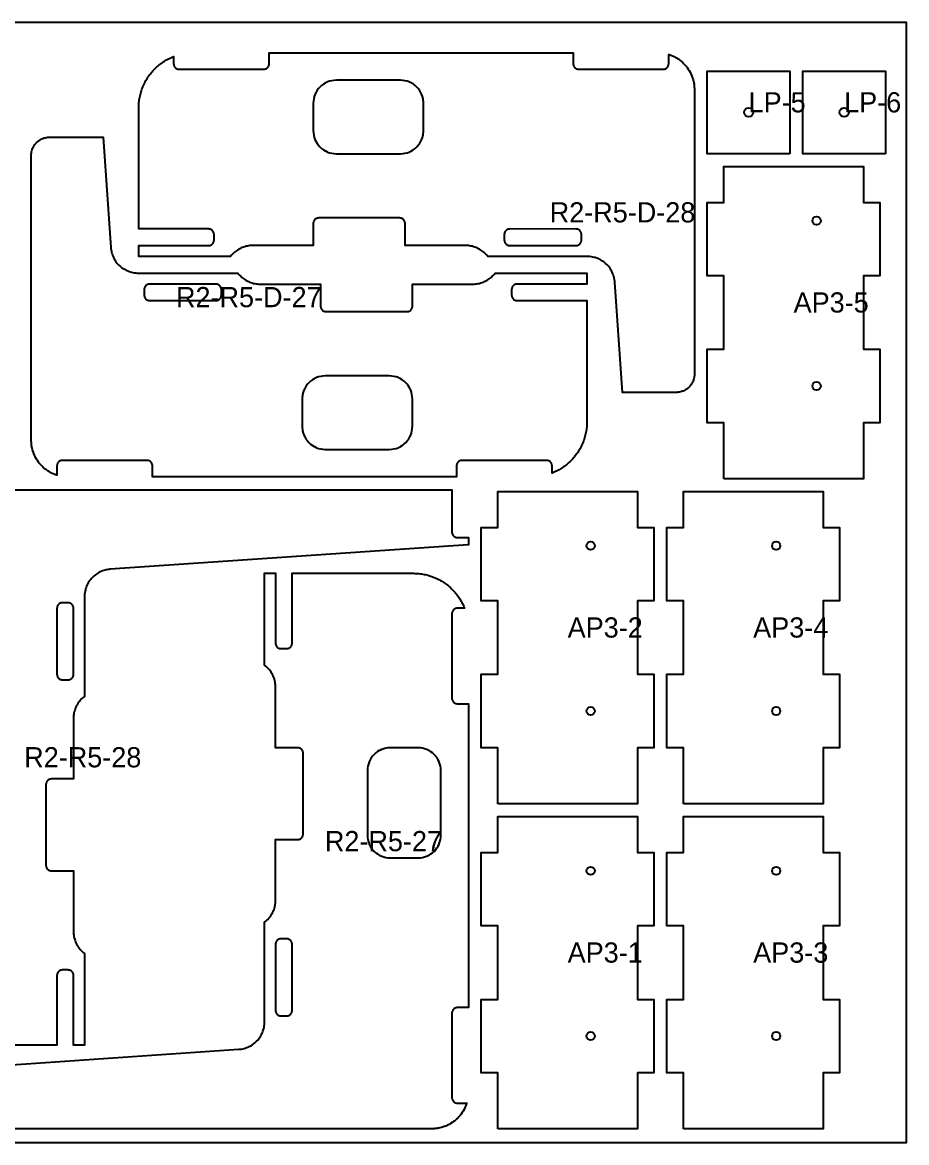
# Model space of a CAD drawing. Header units: millimetres. Extents: x 0 to 59980, y 0 to 1292.
# Drawn here: x 17917 to 18880, y 0 to 1220 of the extents above; entities that cross this region are included whole.
import ezdxf

# ---------------------------------------------------------------- set-up
doc = ezdxf.new("R2010")
doc.units = ezdxf.units.MM
for name, color, linetype in [('CUT_IN', 5, 'Continuous'), ('CUT_OUT', 1, 'Continuous'), ('DRILL', 3, 'Continuous'), ('LABEL', 7, 'Continuous'), ('SHEET', 8, 'Continuous')]:
    doc.layers.add(name, color=color, linetype=linetype)

msp = doc.modelspace()

# ---------------------------------------------------------------- linework, layer by layer
at = {"layer": 'CUT_IN'}
for points in [[(18238.22, 1088.11), (18239.68, 1086.14), (18241.12, 1084.54), (18241.54, 1084.12), (18243.14, 1082.68), (18245.11, 1081.22), (18246.96, 1080.1), (18247.22, 1079.96), (18249.17, 1079.03), (18249.71, 1078.8), (18251.74, 1078.08), (18254.12, 1077.49), (18256.26, 1077.16), (18256.84, 1077.11), (18259.15, 1077), (18328.85, 1077), (18331.45, 1077.13), (18331.74, 1077.16), (18333.88, 1077.49), (18336.26, 1078.08), (18338.29, 1078.8), (18338.83, 1079.03), (18340.52, 1079.83), (18341.04, 1080.1), (18342.89, 1081.22), (18344.86, 1082.68), (18346.46, 1084.12), (18346.88, 1084.54), (18348.32, 1086.14), (18349.61, 1087.87), (18349.94, 1088.36), (18350.9, 1089.96), (18351.04, 1090.22), (18351.97, 1092.17), (18352.2, 1092.71), (18352.92, 1094.74), (18353.51, 1097.12), (18353.84, 1099.26), (18353.87, 1099.55), (18354, 1102.15), (18353.99, 1132.15), (18353.87, 1134.45), (18353.84, 1134.74), (18353.51, 1136.88), (18352.92, 1139.26), (18352.2, 1141.29), (18351.97, 1141.83), (18351.04, 1143.78), (18350.9, 1144.04), (18349.94, 1145.64), (18349.61, 1146.13), (18348.32, 1147.86), (18346.88, 1149.46), (18346.46, 1149.88), (18344.86, 1151.32), (18343.13, 1152.61), (18342.64, 1152.94), (18341.04, 1153.9), (18340.78, 1154.04), (18338.83, 1154.97), (18338.29, 1155.2), (18336.26, 1155.92), (18335.97, 1156), (18333.88, 1156.51), (18331.74, 1156.84), (18331.16, 1156.89), (18328.85, 1157), (18259.15, 1157), (18256.55, 1156.87), (18256.26, 1156.84), (18254.12, 1156.51), (18251.74, 1155.92), (18249.71, 1155.2), (18249.17, 1154.97), (18247.48, 1154.17), (18246.96, 1153.9), (18245.11, 1152.78), (18243.14, 1151.32), (18242.92, 1151.13), (18241.54, 1149.88), (18241.12, 1149.46), (18239.68, 1147.86), (18238.39, 1146.13), (18238.06, 1145.64), (18237.1, 1144.04), (18236.96, 1143.78), (18236.03, 1141.83), (18235.8, 1141.29), (18235.08, 1139.26), (18234.49, 1136.88), (18234.16, 1134.74), (18234.13, 1134.45), (18234, 1131.85), (18234, 1102.15), (18234.11, 1099.84), (18234.16, 1099.26), (18234.49, 1097.12), (18235.08, 1094.74), (18235.8, 1092.71), (18235.91, 1092.44), (18236.83, 1090.48), (18237.1, 1089.96), (18238.22, 1088.11)], [(18520.88, 977.06), (18521.46, 977.18), (18522.02, 977.35), (18522.57, 977.58), (18523.08, 977.85), (18523.57, 978.18), (18523.81, 978.36), (18524.03, 978.55), (18524.45, 978.97), (18524.64, 979.19), (18524.82, 979.43), (18525.15, 979.92), (18525.42, 980.43), (18525.65, 980.98), (18525.82, 981.54), (18525.94, 982.12), (18525.99, 982.71), (18525.99, 989.29), (18525.94, 989.88), (18525.82, 990.46), (18525.65, 991.02), (18525.54, 991.3), (18525.42, 991.57), (18525.15, 992.08), (18524.82, 992.57), (18524.64, 992.81), (18524.45, 993.03), (18524.03, 993.45), (18523.81, 993.64), (18523.33, 993.99), (18523.08, 994.15), (18522.83, 994.29), (18522.3, 994.54), (18522.02, 994.65), (18521.46, 994.82), (18520.88, 994.94), (18520.59, 994.97), (18520, 995), (18447.71, 994.99), (18447.12, 994.94), (18446.54, 994.82), (18445.98, 994.65), (18445.7, 994.54), (18445.17, 994.29), (18444.92, 994.15), (18444.43, 993.82), (18444.19, 993.64), (18443.97, 993.45), (18443.55, 993.03), (18443.36, 992.81), (18443.01, 992.33), (18442.71, 991.83), (18442.46, 991.3), (18442.35, 991.02), (18442.18, 990.46), (18442.06, 989.88), (18442.03, 989.59), (18442, 989), (18442.01, 982.71), (18442.06, 982.12), (18442.18, 981.54), (18442.35, 980.98), (18442.46, 980.7), (18442.58, 980.43), (18442.85, 979.92), (18443.18, 979.43), (18443.36, 979.19), (18443.55, 978.97), (18443.97, 978.55), (18444.19, 978.36), (18444.67, 978.01), (18444.92, 977.85), (18445.17, 977.71), (18445.7, 977.46), (18445.98, 977.35), (18446.54, 977.18), (18447.12, 977.06), (18447.41, 977.03), (18448, 977), (18520, 977), (18520.59, 977.03), (18520.88, 977.06)], [(18055.12, 934.94), (18054.54, 934.82), (18053.98, 934.65), (18053.43, 934.42), (18052.92, 934.15), (18052.43, 933.82), (18052.19, 933.64), (18051.97, 933.45), (18051.55, 933.03), (18051.36, 932.81), (18051.18, 932.57), (18050.85, 932.08), (18050.58, 931.57), (18050.35, 931.02), (18050.18, 930.46), (18050.06, 929.88), (18050.01, 929.29), (18050.01, 922.71), (18050.06, 922.12), (18050.18, 921.54), (18050.35, 920.98), (18050.46, 920.7), (18050.58, 920.43), (18050.85, 919.92), (18051.18, 919.43), (18051.36, 919.19), (18051.55, 918.97), (18051.97, 918.55), (18052.19, 918.36), (18052.67, 918.01), (18052.92, 917.85), (18053.17, 917.71), (18053.7, 917.46), (18053.98, 917.35), (18054.54, 917.18), (18055.12, 917.06), (18055.41, 917.03), (18056, 917), (18128.29, 917.01), (18128.88, 917.06), (18129.46, 917.18), (18130.02, 917.35), (18130.3, 917.46), (18130.83, 917.71), (18131.08, 917.85), (18131.57, 918.18), (18131.81, 918.36), (18132.03, 918.55), (18132.45, 918.97), (18132.64, 919.19), (18132.99, 919.67), (18133.29, 920.17), (18133.54, 920.7), (18133.65, 920.98), (18133.82, 921.54), (18133.94, 922.12), (18133.97, 922.41), (18134, 923), (18133.99, 929.29), (18133.94, 929.88), (18133.82, 930.46), (18133.65, 931.02), (18133.54, 931.3), (18133.42, 931.57), (18133.15, 932.08), (18132.82, 932.57), (18132.64, 932.81), (18132.45, 933.03), (18132.03, 933.45), (18131.81, 933.64), (18131.33, 933.99), (18131.08, 934.15), (18130.83, 934.29), (18130.3, 934.54), (18130.02, 934.65), (18129.46, 934.82), (18128.88, 934.94), (18128.59, 934.97), (18128, 935), (18056, 935), (18055.41, 934.97), (18055.12, 934.94)], [(18337.78, 823.89), (18336.32, 825.86), (18334.88, 827.46), (18334.46, 827.88), (18332.86, 829.32), (18330.89, 830.78), (18329.04, 831.9), (18328.78, 832.04), (18326.83, 832.97), (18326.29, 833.2), (18324.26, 833.92), (18321.88, 834.51), (18319.74, 834.84), (18319.16, 834.89), (18316.85, 835), (18247.15, 835), (18244.55, 834.87), (18244.26, 834.84), (18242.12, 834.51), (18239.74, 833.92), (18237.71, 833.2), (18237.17, 832.97), (18235.48, 832.17), (18234.96, 831.9), (18233.11, 830.78), (18231.14, 829.32), (18229.54, 827.88), (18229.12, 827.46), (18227.68, 825.86), (18226.39, 824.13), (18226.06, 823.64), (18225.1, 822.04), (18224.96, 821.78), (18224.03, 819.83), (18223.8, 819.29), (18223.08, 817.26), (18222.49, 814.88), (18222.16, 812.74), (18222.13, 812.45), (18222, 809.85), (18222.01, 779.85), (18222.13, 777.55), (18222.16, 777.26), (18222.49, 775.12), (18223.08, 772.74), (18223.8, 770.71), (18224.03, 770.17), (18224.96, 768.22), (18225.1, 767.96), (18226.06, 766.36), (18226.39, 765.87), (18227.68, 764.14), (18229.12, 762.54), (18229.54, 762.12), (18231.14, 760.68), (18232.87, 759.39), (18233.36, 759.06), (18234.96, 758.1), (18235.22, 757.96), (18237.17, 757.03), (18237.71, 756.8), (18239.74, 756.08), (18240.03, 756), (18242.12, 755.49), (18244.26, 755.16), (18244.84, 755.11), (18247.15, 755), (18316.85, 755), (18319.45, 755.13), (18319.74, 755.16), (18321.88, 755.49), (18324.26, 756.08), (18326.29, 756.8), (18326.83, 757.03), (18328.52, 757.83), (18329.04, 758.1), (18330.89, 759.22), (18332.86, 760.68), (18333.08, 760.87), (18334.46, 762.12), (18334.88, 762.54), (18336.32, 764.14), (18337.61, 765.87), (18337.94, 766.36), (18338.9, 767.96), (18339.04, 768.22), (18339.97, 770.17), (18340.2, 770.71), (18340.92, 772.74), (18341.51, 775.12), (18341.84, 777.26), (18341.87, 777.55), (18342, 780.15), (18342, 809.85), (18341.89, 812.16), (18341.84, 812.74), (18341.51, 814.88), (18340.92, 817.26), (18340.2, 819.29), (18340.09, 819.56), (18339.17, 821.52), (18338.9, 822.04), (18337.78, 823.89)], [(17973, 582), (17972.97, 582.59), (17972.94, 582.88), (17972.82, 583.46), (17972.65, 584.02), (17972.42, 584.57), (17972.15, 585.08), (17971.82, 585.57), (17971.64, 585.81), (17971.45, 586.03), (17971.03, 586.45), (17970.81, 586.64), (17970.57, 586.82), (17970.08, 587.15), (17969.57, 587.42), (17969.02, 587.65), (17968.46, 587.82), (17967.88, 587.94), (17967.29, 587.99), (17960.71, 587.99), (17960.12, 587.94), (17959.54, 587.82), (17958.98, 587.65), (17958.7, 587.54), (17958.43, 587.42), (17957.92, 587.15), (17957.43, 586.82), (17957.19, 586.64), (17956.97, 586.45), (17956.55, 586.03), (17956.36, 585.81), (17956.01, 585.33), (17955.85, 585.08), (17955.71, 584.83), (17955.46, 584.3), (17955.35, 584.02), (17955.18, 583.46), (17955.06, 582.88), (17955.03, 582.59), (17955, 582), (17955.01, 509.71), (17955.06, 509.12), (17955.18, 508.54), (17955.35, 507.98), (17955.46, 507.7), (17955.71, 507.17), (17955.85, 506.92), (17956.18, 506.43), (17956.36, 506.19), (17956.55, 505.97), (17956.97, 505.55), (17957.19, 505.36), (17957.67, 505.01), (17958.17, 504.71), (17958.7, 504.46), (17958.98, 504.35), (17959.54, 504.18), (17960.12, 504.06), (17960.41, 504.03), (17961, 504), (17967.29, 504.01), (17967.88, 504.06), (17968.46, 504.18), (17969.02, 504.35), (17969.3, 504.46), (17969.57, 504.58), (17970.08, 504.85), (17970.57, 505.18), (17970.81, 505.36), (17971.03, 505.55), (17971.45, 505.97), (17971.64, 506.19), (17971.99, 506.67), (17972.15, 506.92), (17972.29, 507.17), (17972.54, 507.7), (17972.65, 507.98), (17972.82, 508.54), (17972.94, 509.12), (17972.97, 509.41), (17973, 510), (17973, 582)], [(18306.48, 427.17), (18305.96, 426.9), (18304.11, 425.78), (18302.14, 424.32), (18301.92, 424.13), (18300.54, 422.88), (18300.33, 422.67), (18300.12, 422.46), (18298.87, 421.08), (18298.68, 420.86), (18297.22, 418.89), (18296.1, 417.04), (18295.96, 416.78), (18295.03, 414.83), (18294.8, 414.29), (18294.08, 412.26), (18294, 411.97), (18293.49, 409.88), (18293.16, 407.74), (18293.11, 407.16), (18293, 404.85), (18293, 335.15), (18293.13, 332.55), (18293.16, 332.26), (18293.49, 330.12), (18294.08, 327.74), (18294.8, 325.71), (18295.03, 325.17), (18295.83, 323.48), (18296.1, 322.96), (18297.22, 321.11), (18298.5, 319.38), (18298.68, 319.14), (18298.87, 318.92), (18300.12, 317.54), (18300.54, 317.12), (18302.14, 315.68), (18303.87, 314.39), (18304.36, 314.06), (18305.96, 313.1), (18306.22, 312.96), (18308.17, 312.03), (18308.71, 311.8), (18310.74, 311.08), (18313.12, 310.49), (18315.26, 310.16), (18315.55, 310.13), (18318.15, 310), (18348.15, 310.01), (18350.45, 310.13), (18350.74, 310.16), (18352.88, 310.49), (18355.26, 311.08), (18357.29, 311.8), (18357.83, 312.03), (18359.78, 312.96), (18360.04, 313.1), (18361.64, 314.06), (18362.13, 314.39), (18363.86, 315.68), (18365.46, 317.12), (18365.88, 317.54), (18367.32, 319.14), (18368.61, 320.87), (18368.94, 321.36), (18369.9, 322.96), (18370.04, 323.22), (18370.97, 325.17), (18371.2, 325.71), (18371.92, 327.74), (18372, 328.03), (18372.51, 330.12), (18372.84, 332.26), (18372.89, 332.84), (18373, 335.15), (18373, 404.85), (18372.87, 407.45), (18372.84, 407.74), (18372.51, 409.88), (18371.92, 412.26), (18371.2, 414.29), (18370.97, 414.83), (18370.17, 416.52), (18369.9, 417.04), (18368.78, 418.89), (18367.5, 420.62), (18367.32, 420.86), (18367.13, 421.08), (18365.88, 422.46), (18365.46, 422.88), (18363.86, 424.32), (18362.13, 425.61), (18361.64, 425.94), (18360.04, 426.9), (18359.78, 427.04), (18357.83, 427.97), (18357.29, 428.2), (18355.26, 428.92), (18352.88, 429.51), (18350.74, 429.84), (18350.45, 429.87), (18347.85, 430), (18318.15, 430), (18315.84, 429.89), (18315.26, 429.84), (18313.12, 429.51), (18310.74, 428.92), (18308.71, 428.2), (18308.44, 428.09), (18306.48, 427.17)], [(18193, 144), (18193.03, 143.41), (18193.06, 143.12), (18193.18, 142.54), (18193.35, 141.98), (18193.58, 141.43), (18193.85, 140.92), (18194.18, 140.43), (18194.36, 140.19), (18194.55, 139.97), (18194.97, 139.55), (18195.19, 139.36), (18195.43, 139.18), (18195.92, 138.85), (18196.43, 138.58), (18196.98, 138.35), (18197.54, 138.18), (18198.12, 138.06), (18198.71, 138.01), (18205.29, 138.01), (18205.88, 138.06), (18206.46, 138.18), (18207.02, 138.35), (18207.3, 138.46), (18207.57, 138.58), (18208.08, 138.85), (18208.57, 139.18), (18208.81, 139.36), (18209.03, 139.55), (18209.45, 139.97), (18209.64, 140.19), (18209.99, 140.67), (18210.15, 140.92), (18210.29, 141.17), (18210.54, 141.7), (18210.65, 141.98), (18210.82, 142.54), (18210.94, 143.12), (18210.97, 143.41), (18211, 144), (18210.99, 216.29), (18210.94, 216.88), (18210.82, 217.46), (18210.65, 218.02), (18210.54, 218.3), (18210.29, 218.83), (18210.15, 219.08), (18209.82, 219.57), (18209.64, 219.81), (18209.45, 220.03), (18209.03, 220.45), (18208.81, 220.64), (18208.33, 220.99), (18207.83, 221.29), (18207.3, 221.54), (18207.02, 221.65), (18206.46, 221.82), (18205.88, 221.94), (18205.59, 221.97), (18205, 222), (18198.71, 221.99), (18198.12, 221.94), (18197.54, 221.82), (18196.98, 221.65), (18196.7, 221.54), (18196.43, 221.42), (18195.92, 221.15), (18195.43, 220.82), (18195.19, 220.64), (18194.97, 220.45), (18194.55, 220.03), (18194.36, 219.81), (18194.01, 219.33), (18193.85, 219.08), (18193.71, 218.83), (18193.46, 218.3), (18193.35, 218.02), (18193.18, 217.46), (18193.06, 216.88), (18193.03, 216.59), (18193, 216), (18193, 144)]]:
    msp.add_lwpolyline(points, close=True, dxfattribs=at)
at = {"layer": 'CUT_OUT'}
for points in [[(18562.29, 938.34), (18562.09, 939.78), (18561.76, 941.5), (18561.49, 942.63), (18561.08, 944.03), (18560.61, 945.4), (18559.96, 947.02), (18559.47, 948.08), (18558.81, 949.37), (18558.08, 950.63), (18557.13, 952.09), (18556.45, 953.03), (18555.36, 954.4), (18554.59, 955.27), (18553.58, 956.32), (18552.31, 957.51), (18551.42, 958.26), (18550.27, 959.15), (18548.84, 960.14), (18547.6, 960.91), (18546.33, 961.61), (18545.28, 962.13), (18543.95, 962.71), (18542.6, 963.24), (18540.94, 963.78), (18539.82, 964.08), (18538.4, 964.41), (18536.97, 964.66), (18535.23, 964.87), (18533.78, 964.97), (18532.55, 965), (18424.01, 965.01), (18422.84, 966.45), (18421.88, 967.52), (18420.88, 968.55), (18419.61, 969.71), (18418.5, 970.62), (18417.58, 971.31), (18416.4, 972.12), (18414.93, 973.02), (18413.93, 973.57), (18412.38, 974.32), (18411.33, 974.78), (18409.99, 975.29), (18408.63, 975.73), (18406.97, 976.18), (18405.56, 976.48), (18404.15, 976.71), (18403.01, 976.85), (18401.58, 976.96), (18400.08, 977), (18334, 977), (18334, 1001), (18333.97, 1001.59), (18333.94, 1001.88), (18333.82, 1002.46), (18333.65, 1003.02), (18333.42, 1003.57), (18333.15, 1004.08), (18332.99, 1004.33), (18332.64, 1004.81), (18332.45, 1005.03), (18332.03, 1005.45), (18331.81, 1005.64), (18331.33, 1005.99), (18331.08, 1006.15), (18330.57, 1006.42), (18330.02, 1006.65), (18329.46, 1006.82), (18328.88, 1006.94), (18328.59, 1006.97), (18328, 1007), (18240, 1007), (18239.41, 1006.97), (18239.12, 1006.94), (18238.54, 1006.82), (18238.26, 1006.74), (18237.7, 1006.54), (18237.17, 1006.29), (18236.92, 1006.15), (18236.67, 1005.99), (18236.19, 1005.64), (18235.97, 1005.45), (18235.55, 1005.03), (18235.36, 1004.81), (18235.01, 1004.33), (18234.85, 1004.08), (18234.58, 1003.57), (18234.35, 1003.02), (18234.26, 1002.74), (18234.18, 1002.46), (18234.06, 1001.88), (18234.03, 1001.59), (18234, 1001), (18234, 977), (18167.92, 977), (18166.42, 976.96), (18164.99, 976.85), (18163.85, 976.71), (18162.44, 976.48), (18161.03, 976.18), (18159.37, 975.73), (18158.01, 975.29), (18156.67, 974.78), (18155.62, 974.32), (18154.07, 973.57), (18153.07, 973.02), (18151.6, 972.12), (18150.42, 971.31), (18149.5, 970.62), (18148.39, 969.71), (18147.12, 968.55), (18146.12, 967.52), (18145.16, 966.45), (18143.99, 965.01), (18044.01, 965.01), (18044, 977), (18120.29, 977.01), (18120.88, 977.06), (18121.46, 977.18), (18122.02, 977.35), (18122.57, 977.58), (18123.08, 977.85), (18123.57, 978.18), (18123.81, 978.36), (18124.03, 978.55), (18124.45, 978.97), (18124.64, 979.19), (18124.99, 979.67), (18125.29, 980.17), (18125.54, 980.7), (18125.74, 981.26), (18125.82, 981.54), (18125.94, 982.12), (18125.97, 982.41), (18126, 983), (18125.99, 989.29), (18125.94, 989.88), (18125.82, 990.46), (18125.65, 991.02), (18125.54, 991.3), (18125.42, 991.57), (18125.15, 992.08), (18124.82, 992.57), (18124.64, 992.81), (18124.45, 993.03), (18124.03, 993.45), (18123.81, 993.64), (18123.33, 993.99), (18123.08, 994.15), (18122.83, 994.29), (18122.3, 994.54), (18122.02, 994.65), (18121.46, 994.82), (18120.88, 994.94), (18120.59, 994.97), (18120, 995), (18044, 995), (18044, 1127.02), (18044.02, 1128.51), (18044.07, 1129.98), (18044.16, 1131.38), (18044.29, 1132.92), (18044.45, 1134.31), (18044.64, 1135.77), (18044.89, 1137.29), (18045.16, 1138.74), (18045.45, 1140.11), (18045.79, 1141.54), (18046.18, 1143.04), (18046.59, 1144.45), (18047.04, 1145.86), (18047.52, 1147.25), (18048.03, 1148.63), (18048.55, 1149.93), (18049.16, 1151.35), (18049.78, 1152.69), (18050.42, 1154.01), (18051.1, 1155.32), (18051.81, 1156.61), (18052.56, 1157.88), (18053.29, 1159.07), (18054.09, 1160.3), (18054.92, 1161.52), (18055.83, 1162.77), (18056.72, 1163.94), (18057.64, 1165.09), (18058.59, 1166.22), (18059.52, 1167.27), (18060.52, 1168.35), (18061.55, 1169.4), (18062.65, 1170.48), (18063.73, 1171.48), (18064.78, 1172.41), (18065.91, 1173.36), (18067.06, 1174.28), (18068.23, 1175.17), (18069.48, 1176.08), (18070.7, 1176.91), (18071.93, 1177.71), (18073.12, 1178.44), (18074.39, 1179.19), (18075.68, 1179.9), (18076.99, 1180.58), (18078.31, 1181.22), (18079.65, 1181.84), (18081.07, 1182.45), (18082, 1182.81), (18082.01, 1174.71), (18082.06, 1174.12), (18082.18, 1173.54), (18082.35, 1172.98), (18082.46, 1172.7), (18082.71, 1172.17), (18083.01, 1171.67), (18083.36, 1171.19), (18083.55, 1170.97), (18083.97, 1170.55), (18084.19, 1170.36), (18084.67, 1170.01), (18084.92, 1169.85), (18085.43, 1169.58), (18085.7, 1169.46), (18085.98, 1169.35), (18086.54, 1169.18), (18087.12, 1169.06), (18087.41, 1169.03), (18088, 1169), (18180, 1169), (18180.59, 1169.03), (18180.88, 1169.06), (18181.46, 1169.18), (18181.74, 1169.26), (18182.02, 1169.35), (18182.57, 1169.58), (18183.08, 1169.85), (18183.33, 1170.01), (18183.81, 1170.36), (18184.03, 1170.55), (18184.45, 1170.97), (18184.64, 1171.19), (18184.99, 1171.67), (18185.15, 1171.92), (18185.29, 1172.17), (18185.54, 1172.7), (18185.65, 1172.98), (18185.82, 1173.54), (18185.94, 1174.12), (18185.97, 1174.41), (18186, 1175), (18186, 1187), (18517, 1187), (18517, 1175), (18517.03, 1174.41), (18517.06, 1174.12), (18517.18, 1173.54), (18517.35, 1172.98), (18517.58, 1172.43), (18517.85, 1171.92), (18518.01, 1171.67), (18518.36, 1171.19), (18518.55, 1170.97), (18518.97, 1170.55), (18519.19, 1170.36), (18519.67, 1170.01), (18519.92, 1169.85), (18520.43, 1169.58), (18520.98, 1169.35), (18521.26, 1169.26), (18521.54, 1169.18), (18522.12, 1169.06), (18522.41, 1169.03), (18523, 1169), (18615, 1169), (18615.59, 1169.03), (18615.88, 1169.06), (18616.46, 1169.18), (18617.02, 1169.35), (18617.57, 1169.58), (18618.08, 1169.85), (18618.33, 1170.01), (18618.81, 1170.36), (18619.03, 1170.55), (18619.45, 1170.97), (18619.64, 1171.19), (18619.99, 1171.67), (18620.29, 1172.17), (18620.54, 1172.7), (18620.74, 1173.26), (18620.82, 1173.54), (18620.94, 1174.12), (18620.97, 1174.41), (18621, 1175), (18621, 1185.15), (18621.58, 1184.97), (18622.51, 1184.65), (18623.43, 1184.31), (18625.18, 1183.58), (18626.95, 1182.75), (18627.89, 1182.26), (18629.6, 1181.29), (18631.25, 1180.24), (18632.86, 1179.11), (18633.58, 1178.56), (18634.4, 1177.9), (18635.1, 1177.31), (18635.89, 1176.61), (18637.26, 1175.31), (18637.94, 1174.61), (18638.61, 1173.89), (18639.31, 1173.1), (18639.9, 1172.4), (18640.56, 1171.58), (18641.11, 1170.86), (18642.28, 1169.19), (18643.29, 1167.6), (18644.26, 1165.89), (18644.75, 1164.95), (18645.58, 1163.18), (18646.31, 1161.43), (18646.65, 1160.51), (18647.27, 1158.65), (18647.56, 1157.63), (18648.04, 1155.73), (18648.24, 1154.77), (18648.42, 1153.8), (18648.56, 1152.91), (18648.7, 1151.86), (18648.81, 1150.88), (18648.89, 1149.98), (18648.99, 1148.02), (18649, 836.62), (18648.95, 835.53), (18648.85, 834.55), (18648.71, 833.58), (18648.62, 833.1), (18648.28, 831.67), (18648.14, 831.19), (18647.83, 830.26), (18647.48, 829.35), (18647.08, 828.45), (18646.64, 827.57), (18646.4, 827.14), (18645.9, 826.3), (18645.35, 825.48), (18644.77, 824.7), (18644.46, 824.31), (18643.82, 823.57), (18643.48, 823.21), (18643.14, 822.86), (18642.43, 822.18), (18641.69, 821.54), (18641.3, 821.23), (18640.52, 820.65), (18639.7, 820.1), (18638.43, 819.36), (18637.55, 818.92), (18636.65, 818.52), (18636.2, 818.34), (18635.74, 818.17), (18634.81, 817.86), (18633.86, 817.6), (18632.9, 817.38), (18632.42, 817.29), (18631.45, 817.15), (18630.47, 817.05), (18629.98, 817.02), (18629, 817), (18570.59, 817), (18562.4, 937.11), (18562.29, 938.34)], [(18753, 1077), (18663, 1077), (18663, 1167), (18753, 1167), (18753, 1077)], [(18857, 1077), (18767, 1077), (18767, 1167), (18857, 1167), (18857, 1077)], [(18013.71, 973.66), (18013.91, 972.22), (18014.24, 970.5), (18014.51, 969.37), (18014.92, 967.97), (18015.39, 966.6), (18016.04, 964.98), (18016.53, 963.92), (18017.19, 962.63), (18017.92, 961.37), (18018.87, 959.91), (18019.55, 958.97), (18020.64, 957.6), (18021.41, 956.73), (18022.42, 955.68), (18023.69, 954.49), (18024.58, 953.74), (18025.73, 952.85), (18027.16, 951.86), (18028.4, 951.09), (18029.67, 950.39), (18030.72, 949.87), (18032.05, 949.29), (18033.4, 948.76), (18035.06, 948.22), (18036.18, 947.92), (18037.6, 947.59), (18039.03, 947.34), (18040.77, 947.13), (18042.22, 947.03), (18043.45, 947), (18151.99, 946.99), (18153.16, 945.55), (18154.12, 944.48), (18155.12, 943.45), (18156.39, 942.29), (18157.5, 941.38), (18158.42, 940.69), (18159.6, 939.88), (18161.07, 938.98), (18162.07, 938.43), (18163.62, 937.68), (18164.67, 937.22), (18166.01, 936.71), (18167.37, 936.27), (18169.03, 935.82), (18170.44, 935.52), (18171.85, 935.29), (18172.99, 935.15), (18174.42, 935.04), (18175.92, 935), (18242, 935), (18242, 911), (18242.03, 910.41), (18242.06, 910.12), (18242.18, 909.54), (18242.35, 908.98), (18242.58, 908.43), (18242.85, 907.92), (18243.01, 907.67), (18243.36, 907.19), (18243.55, 906.97), (18243.97, 906.55), (18244.19, 906.36), (18244.67, 906.01), (18244.92, 905.85), (18245.43, 905.58), (18245.98, 905.35), (18246.54, 905.18), (18247.12, 905.06), (18247.41, 905.03), (18248, 905), (18336, 905), (18336.59, 905.03), (18336.88, 905.06), (18337.46, 905.18), (18337.74, 905.26), (18338.3, 905.46), (18338.83, 905.71), (18339.08, 905.85), (18339.33, 906.01), (18339.81, 906.36), (18340.03, 906.55), (18340.45, 906.97), (18340.64, 907.19), (18340.99, 907.67), (18341.15, 907.92), (18341.42, 908.43), (18341.65, 908.98), (18341.74, 909.26), (18341.82, 909.54), (18341.94, 910.12), (18341.97, 910.41), (18342, 911), (18342, 935), (18408.08, 935), (18409.58, 935.04), (18411.01, 935.15), (18412.15, 935.29), (18413.56, 935.52), (18414.97, 935.82), (18416.63, 936.27), (18417.99, 936.71), (18419.33, 937.22), (18420.38, 937.68), (18421.93, 938.43), (18422.93, 938.98), (18424.4, 939.88), (18425.58, 940.69), (18426.5, 941.38), (18427.61, 942.29), (18428.88, 943.45), (18429.88, 944.48), (18430.84, 945.55), (18432.01, 946.99), (18531.99, 946.99), (18532, 935), (18455.71, 934.99), (18455.12, 934.94), (18454.54, 934.82), (18453.98, 934.65), (18453.43, 934.42), (18452.92, 934.15), (18452.43, 933.82), (18452.19, 933.64), (18451.97, 933.45), (18451.55, 933.03), (18451.36, 932.81), (18451.01, 932.33), (18450.71, 931.83), (18450.46, 931.3), (18450.26, 930.74), (18450.18, 930.46), (18450.06, 929.88), (18450.03, 929.59), (18450, 929), (18450.01, 922.71), (18450.06, 922.12), (18450.18, 921.54), (18450.35, 920.98), (18450.46, 920.7), (18450.58, 920.43), (18450.85, 919.92), (18451.18, 919.43), (18451.36, 919.19), (18451.55, 918.97), (18451.97, 918.55), (18452.19, 918.36), (18452.67, 918.01), (18452.92, 917.85), (18453.17, 917.71), (18453.7, 917.46), (18453.98, 917.35), (18454.54, 917.18), (18455.12, 917.06), (18455.41, 917.03), (18456, 917), (18532, 917), (18532, 784.98), (18531.98, 783.49), (18531.93, 782.02), (18531.84, 780.62), (18531.71, 779.08), (18531.55, 777.69), (18531.36, 776.23), (18531.11, 774.71), (18530.84, 773.26), (18530.55, 771.89), (18530.21, 770.46), (18529.82, 768.96), (18529.41, 767.55), (18528.96, 766.14), (18528.48, 764.75), (18527.97, 763.37), (18527.45, 762.07), (18526.84, 760.65), (18526.22, 759.31), (18525.58, 757.99), (18524.9, 756.68), (18524.19, 755.39), (18523.44, 754.12), (18522.71, 752.93), (18521.91, 751.7), (18521.08, 750.48), (18520.17, 749.23), (18519.28, 748.06), (18518.36, 746.91), (18517.41, 745.78), (18516.48, 744.73), (18515.48, 743.65), (18514.45, 742.6), (18513.35, 741.52), (18512.27, 740.52), (18511.22, 739.59), (18510.09, 738.64), (18508.94, 737.72), (18507.77, 736.83), (18506.52, 735.92), (18505.3, 735.09), (18504.07, 734.29), (18502.88, 733.56), (18501.61, 732.81), (18500.32, 732.1), (18499.01, 731.42), (18497.69, 730.78), (18496.35, 730.16), (18494.93, 729.55), (18494, 729.19), (18493.99, 737.29), (18493.94, 737.88), (18493.82, 738.46), (18493.65, 739.02), (18493.54, 739.3), (18493.29, 739.83), (18492.99, 740.33), (18492.64, 740.81), (18492.45, 741.03), (18492.03, 741.45), (18491.81, 741.64), (18491.33, 741.99), (18491.08, 742.15), (18490.57, 742.42), (18490.3, 742.54), (18490.02, 742.65), (18489.46, 742.82), (18488.88, 742.94), (18488.59, 742.97), (18488, 743), (18396, 743), (18395.41, 742.97), (18395.12, 742.94), (18394.54, 742.82), (18394.26, 742.74), (18393.98, 742.65), (18393.43, 742.42), (18392.92, 742.15), (18392.67, 741.99), (18392.19, 741.64), (18391.97, 741.45), (18391.55, 741.03), (18391.36, 740.81), (18391.01, 740.33), (18390.85, 740.08), (18390.71, 739.83), (18390.46, 739.3), (18390.35, 739.02), (18390.18, 738.46), (18390.06, 737.88), (18390.03, 737.59), (18390, 737), (18390, 725), (18059, 725), (18059, 737), (18058.97, 737.59), (18058.94, 737.88), (18058.82, 738.46), (18058.65, 739.02), (18058.42, 739.57), (18058.15, 740.08), (18057.99, 740.33), (18057.64, 740.81), (18057.45, 741.03), (18057.03, 741.45), (18056.81, 741.64), (18056.33, 741.99), (18056.08, 742.15), (18055.57, 742.42), (18055.02, 742.65), (18054.74, 742.74), (18054.46, 742.82), (18053.88, 742.94), (18053.59, 742.97), (18053, 743), (17961, 743), (17960.41, 742.97), (17960.12, 742.94), (17959.54, 742.82), (17958.98, 742.65), (17958.43, 742.42), (17957.92, 742.15), (17957.67, 741.99), (17957.19, 741.64), (17956.97, 741.45), (17956.55, 741.03), (17956.36, 740.81), (17956.01, 740.33), (17955.71, 739.83), (17955.46, 739.3), (17955.26, 738.74), (17955.18, 738.46), (17955.06, 737.88), (17955.03, 737.59), (17955, 737), (17955, 726.85), (17954.42, 727.03), (17953.49, 727.35), (17952.57, 727.69), (17950.82, 728.42), (17949.05, 729.25), (17948.11, 729.74), (17946.4, 730.71), (17944.75, 731.76), (17943.14, 732.89), (17942.42, 733.44), (17941.6, 734.1), (17940.9, 734.69), (17940.11, 735.39), (17938.74, 736.69), (17938.06, 737.39), (17937.39, 738.11), (17936.69, 738.9), (17936.1, 739.6), (17935.44, 740.42), (17934.89, 741.14), (17933.72, 742.81), (17932.71, 744.4), (17931.74, 746.11), (17931.25, 747.05), (17930.42, 748.82), (17929.69, 750.57), (17929.35, 751.49), (17928.73, 753.35), (17928.44, 754.37), (17927.96, 756.27), (17927.76, 757.23), (17927.58, 758.2), (17927.44, 759.09), (17927.3, 760.14), (17927.19, 761.12), (17927.11, 762.02), (17927.01, 763.98), (17927, 1075.38), (17927.05, 1076.47), (17927.15, 1077.45), (17927.29, 1078.42), (17927.38, 1078.9), (17927.72, 1080.33), (17927.86, 1080.81), (17928.17, 1081.74), (17928.52, 1082.65), (17928.92, 1083.55), (17929.36, 1084.43), (17929.6, 1084.86), (17930.1, 1085.7), (17930.65, 1086.52), (17931.23, 1087.3), (17931.54, 1087.69), (17932.18, 1088.43), (17932.52, 1088.79), (17932.86, 1089.14), (17933.57, 1089.82), (17934.31, 1090.46), (17934.7, 1090.77), (17935.48, 1091.35), (17936.3, 1091.9), (17937.57, 1092.64), (17938.45, 1093.08), (17939.35, 1093.48), (17939.8, 1093.66), (17940.26, 1093.83), (17941.19, 1094.14), (17942.14, 1094.4), (17943.1, 1094.62), (17943.58, 1094.71), (17944.55, 1094.85), (17945.53, 1094.95), (17946.02, 1094.98), (17947, 1095), (18005.41, 1095), (18013.6, 974.89), (18013.71, 973.66)], [(18681, 723), (18681, 784), (18663, 784), (18663, 864), (18681, 864), (18681, 944), (18663, 944), (18663, 1024), (18681, 1024), (18681, 1063), (18833, 1063), (18833, 1024), (18851, 1024), (18851, 944), (18833, 944), (18833, 864), (18851, 864), (18851, 784), (18833, 784), (18833, 723), (18681, 723)], [(18435, 369), (18435, 430), (18417, 430), (18417, 510), (18435, 510), (18435, 590), (18417, 590), (18417, 670), (18435, 670), (18435, 709), (18587, 709), (18587, 670), (18605, 670), (18605, 590), (18587, 590), (18587, 510), (18605, 510), (18605, 430), (18587, 430), (18587, 369), (18435, 369)], [(18637, 369), (18637, 430), (18619, 430), (18619, 510), (18637, 510), (18637, 590), (18619, 590), (18619, 670), (18637, 670), (18637, 709), (18789, 709), (18789, 670), (18807, 670), (18807, 590), (18789, 590), (18789, 510), (18807, 510), (18807, 430), (18789, 430), (18789, 369), (18637, 369)], [(18435, 15), (18435, 76), (18417, 76), (18417, 156), (18435, 156), (18435, 236), (18417, 236), (18417, 316), (18435, 316), (18435, 355), (18587, 355), (18587, 316), (18605, 316), (18605, 236), (18587, 236), (18587, 156), (18605, 156), (18605, 76), (18587, 76), (18587, 15), (18435, 15)], [(18637, 15), (18637, 76), (18619, 76), (18619, 156), (18637, 156), (18637, 236), (18619, 236), (18619, 316), (18637, 316), (18637, 355), (18789, 355), (18789, 316), (18807, 316), (18807, 236), (18789, 236), (18789, 156), (18807, 156), (18807, 76), (18789, 76), (18789, 15), (18637, 15)]]:
    msp.add_lwpolyline(points, close=True, dxfattribs=at)
for points in [[(17801.98, 710.99), (18385, 711), (18385, 711), (18385, 665), (18385.03, 664.41), (18385.06, 664.12), (18385.18, 663.54), (18385.26, 663.26), (18385.46, 662.7), (18385.58, 662.43), (18385.85, 661.92), (18386.01, 661.67), (18386.36, 661.19), (18386.55, 660.97), (18386.97, 660.55), (18387.19, 660.36), (18387.67, 660.01), (18388.17, 659.71), (18388.43, 659.58), (18388.98, 659.35), (18389.54, 659.18), (18390.12, 659.06), (18390.41, 659.03), (18391, 659), (18403, 659), (18402.99, 651.01), (18402.6, 650.97), (18012.89, 624.4), (18011.66, 624.29), (18010.22, 624.09), (18008.5, 623.76), (18007.37, 623.49), (18005.97, 623.08), (18004.6, 622.61), (18002.98, 621.96), (18001.92, 621.47), (18000.63, 620.81), (17999.37, 620.08), (17997.91, 619.13), (17996.97, 618.45), (17995.6, 617.36), (17994.73, 616.59), (17993.68, 615.58), (17992.49, 614.31), (17991.74, 613.42), (17990.85, 612.27), (17990.68, 612.03), (17989.86, 610.84), (17989.09, 609.6), (17988.39, 608.33), (17987.87, 607.28), (17987.29, 605.95), (17986.76, 604.6), (17986.22, 602.94), (17985.92, 601.82), (17985.59, 600.4), (17985.34, 598.97), (17985.13, 597.23), (17985.03, 595.78), (17985, 594.55), (17984.99, 486.01), (17983.55, 484.84), (17982.48, 483.88), (17981.45, 482.88), (17980.29, 481.61), (17979.38, 480.5), (17978.69, 479.58), (17977.88, 478.4), (17976.98, 476.93), (17976.43, 475.93), (17975.68, 474.38), (17975.22, 473.33), (17974.71, 471.99), (17974.27, 470.63), (17973.82, 468.97), (17973.52, 467.56), (17973.29, 466.15), (17973.15, 465.01), (17973.04, 463.58), (17973, 462.08), (17973, 396), (17949, 396), (17948.41, 395.97), (17948.12, 395.94), (17947.54, 395.82), (17946.98, 395.65), (17946.43, 395.42), (17945.92, 395.15), (17945.67, 394.99), (17945.19, 394.64), (17944.97, 394.45), (17944.76, 394.24), (17944.55, 394.03), (17944.36, 393.81), (17944.01, 393.33), (17943.85, 393.08), (17943.58, 392.57), (17943.35, 392.02), (17943.18, 391.46), (17943.06, 390.88), (17943.03, 390.59), (17943, 390), (17943, 302), (17943.03, 301.41), (17943.06, 301.12), (17943.18, 300.54), (17943.26, 300.26), (17943.46, 299.7), (17943.71, 299.17), (17943.85, 298.92), (17944.01, 298.67), (17944.36, 298.19), (17944.55, 297.97), (17944.97, 297.55), (17945.19, 297.36), (17945.67, 297.01), (17945.92, 296.85), (17946.43, 296.58), (17946.98, 296.35), (17947.26, 296.26), (17947.54, 296.18), (17948.12, 296.06), (17948.41, 296.03), (17949, 296), (17973, 296), (17973, 229.92), (17973.04, 228.42), (17973.15, 226.99), (17973.29, 225.85), (17973.52, 224.44), (17973.82, 223.03), (17974.27, 221.37), (17974.71, 220.01), (17975.22, 218.67), (17975.68, 217.62), (17976.43, 216.07), (17976.98, 215.07), (17977.88, 213.6), (17978.69, 212.42), (17979.38, 211.5), (17980.29, 210.39), (17981.45, 209.12), (17982.48, 208.12), (17983.55, 207.16), (17984.99, 205.99), (17984.99, 106.01), (17973, 106), (17972.99, 182.29), (17972.94, 182.88), (17972.82, 183.46), (17972.65, 184.02), (17972.54, 184.3), (17972.42, 184.57), (17972.15, 185.08), (17971.82, 185.57), (17971.64, 185.81), (17971.45, 186.03), (17971.03, 186.45), (17970.81, 186.64), (17970.33, 186.99), (17969.83, 187.29), (17969.3, 187.54), (17968.74, 187.74), (17968.46, 187.82), (17967.88, 187.94), (17967.59, 187.97), (17967, 188), (17960.71, 187.99), (17960.12, 187.94), (17959.54, 187.82), (17958.98, 187.65), (17958.7, 187.54), (17958.43, 187.42), (17957.92, 187.15), (17957.43, 186.82), (17957.19, 186.64), (17956.97, 186.45), (17956.55, 186.03), (17956.36, 185.81), (17956.01, 185.33), (17955.85, 185.08), (17955.71, 184.83), (17955.46, 184.3), (17955.35, 184.02), (17955.18, 183.46), (17955.06, 182.88), (17955.03, 182.59), (17955, 182), (17955, 106), (17822.98, 106)], [(17763.4, 75.03), (18153.11, 101.6), (18154.34, 101.71), (18155.78, 101.91), (18157.5, 102.24), (18158.63, 102.51), (18160.03, 102.92), (18161.4, 103.39), (18163.02, 104.04), (18164.08, 104.53), (18165.37, 105.19), (18166.63, 105.92), (18168.09, 106.87), (18169.03, 107.55), (18170.4, 108.64), (18171.27, 109.41), (18172.32, 110.42), (18173.51, 111.69), (18174.26, 112.58), (18175.15, 113.73), (18175.32, 113.97), (18176.14, 115.16), (18176.91, 116.4), (18177.61, 117.67), (18178.13, 118.72), (18178.71, 120.05), (18179.24, 121.4), (18179.78, 123.06), (18180.08, 124.18), (18180.41, 125.6), (18180.66, 127.03), (18180.87, 128.77), (18180.97, 130.22), (18181, 131.45), (18181.01, 239.99), (18182.45, 241.16), (18183.52, 242.12), (18184.55, 243.12), (18185.71, 244.39), (18186.62, 245.5), (18187.31, 246.42), (18188.12, 247.6), (18189.02, 249.07), (18189.57, 250.07), (18190.32, 251.62), (18190.78, 252.67), (18191.29, 254.01), (18191.73, 255.37), (18192.18, 257.03), (18192.48, 258.44), (18192.71, 259.85), (18192.85, 260.99), (18192.96, 262.42), (18193, 263.92), (18193, 330), (18217, 330), (18217.59, 330.03), (18217.88, 330.06), (18218.46, 330.18), (18219.02, 330.35), (18219.57, 330.58), (18220.08, 330.85), (18220.33, 331.01), (18220.81, 331.36), (18221.03, 331.55), (18221.24, 331.76), (18221.45, 331.97), (18221.64, 332.19), (18221.99, 332.67), (18222.15, 332.92), (18222.42, 333.43), (18222.65, 333.98), (18222.82, 334.54), (18222.94, 335.12), (18222.97, 335.41), (18223, 336), (18223, 424), (18222.97, 424.59), (18222.94, 424.88), (18222.82, 425.46), (18222.74, 425.74), (18222.54, 426.3), (18222.29, 426.83), (18222.15, 427.08), (18221.99, 427.33), (18221.64, 427.81), (18221.45, 428.03), (18221.03, 428.45), (18220.81, 428.64), (18220.33, 428.99), (18220.08, 429.15), (18219.57, 429.42), (18219.02, 429.65), (18218.74, 429.74), (18218.46, 429.82), (18217.88, 429.94), (18217.59, 429.97), (18217, 430), (18193, 430), (18193, 496.08), (18192.96, 497.58), (18192.85, 499.01), (18192.71, 500.15), (18192.48, 501.56), (18192.18, 502.97), (18191.73, 504.63), (18191.29, 505.99), (18190.78, 507.33), (18190.32, 508.38), (18189.57, 509.93), (18189.02, 510.93), (18188.12, 512.4), (18187.31, 513.58), (18186.62, 514.5), (18185.71, 515.61), (18184.55, 516.88), (18183.52, 517.88), (18182.45, 518.84), (18181.01, 520.01), (18181.01, 619.99), (18193, 620), (18193.01, 543.71), (18193.06, 543.12), (18193.18, 542.54), (18193.35, 541.98), (18193.46, 541.7), (18193.58, 541.43), (18193.85, 540.92), (18194.18, 540.43), (18194.36, 540.19), (18194.55, 539.97), (18194.97, 539.55), (18195.19, 539.36), (18195.67, 539.01), (18196.17, 538.71), (18196.7, 538.46), (18197.26, 538.26), (18197.54, 538.18), (18198.12, 538.06), (18198.41, 538.03), (18199, 538), (18205.29, 538.01), (18205.88, 538.06), (18206.46, 538.18), (18207.02, 538.35), (18207.3, 538.46), (18207.57, 538.58), (18208.08, 538.85), (18208.57, 539.18), (18208.81, 539.36), (18209.03, 539.55), (18209.45, 539.97), (18209.64, 540.19), (18209.99, 540.67), (18210.15, 540.92), (18210.29, 541.17), (18210.54, 541.7), (18210.65, 541.98), (18210.82, 542.54), (18210.94, 543.12), (18210.97, 543.41), (18211, 544), (18211, 620), (18343.02, 620), (18344.51, 619.98), (18345.98, 619.93), (18347.38, 619.84), (18348.92, 619.71), (18350.31, 619.55), (18351.77, 619.36), (18353.29, 619.11), (18354.74, 618.84), (18356.11, 618.55), (18357.54, 618.21), (18359.04, 617.82), (18360.45, 617.41), (18361.86, 616.96), (18363.25, 616.48), (18364.63, 615.97), (18365.93, 615.45), (18367.35, 614.84), (18368.69, 614.22), (18370.01, 613.58), (18371.32, 612.9), (18372.61, 612.19), (18373.88, 611.44), (18375.07, 610.71), (18376.3, 609.91), (18377.52, 609.08), (18378.77, 608.17), (18379.94, 607.28), (18381.09, 606.36), (18382.22, 605.41), (18383.27, 604.48), (18384.35, 603.48), (18385.4, 602.45), (18386.48, 601.35), (18387.48, 600.27), (18388.41, 599.22), (18389.36, 598.09), (18390.28, 596.94), (18391.17, 595.77), (18392.08, 594.52), (18392.91, 593.3), (18393.71, 592.07), (18394.44, 590.88), (18395.19, 589.61), (18395.9, 588.32), (18396.58, 587.01), (18397.22, 585.69), (18397.84, 584.35), (18398.45, 582.93), (18398.81, 582), (18390.71, 581.99), (18390.12, 581.94), (18389.54, 581.82), (18388.98, 581.65), (18388.7, 581.54), (18388.17, 581.29), (18387.67, 580.99), (18387.19, 580.64), (18386.97, 580.45), (18386.55, 580.03), (18386.36, 579.81), (18386.01, 579.33), (18385.85, 579.08), (18385.58, 578.57), (18385.46, 578.3), (18385.35, 578.02), (18385.18, 577.46), (18385.06, 576.88), (18385.03, 576.59), (18385, 576), (18385, 484), (18385.03, 483.41), (18385.06, 483.12), (18385.18, 482.54), (18385.26, 482.26), (18385.35, 481.98), (18385.58, 481.43), (18385.85, 480.92), (18386.01, 480.67), (18386.36, 480.19), (18386.55, 479.97), (18386.97, 479.55), (18387.19, 479.36), (18387.67, 479.01), (18387.92, 478.85), (18388.17, 478.71), (18388.7, 478.46), (18388.98, 478.35), (18389.54, 478.18), (18390.12, 478.06), (18390.41, 478.03), (18391, 478), (18403, 478), (18403, 147), (18391, 147), (18390.41, 146.97), (18390.12, 146.94), (18389.54, 146.82), (18388.98, 146.65), (18388.43, 146.42), (18387.92, 146.15), (18387.67, 145.99), (18387.19, 145.64), (18386.97, 145.45), (18386.55, 145.03), (18386.36, 144.81), (18386.01, 144.33), (18385.85, 144.08), (18385.58, 143.57), (18385.35, 143.02), (18385.26, 142.74), (18385.18, 142.46), (18385.06, 141.88), (18385.03, 141.59), (18385, 141), (18385, 49), (18385.03, 48.41), (18385.06, 48.12), (18385.18, 47.54), (18385.26, 47.26), (18385.35, 46.98), (18385.58, 46.43), (18385.85, 45.92), (18386.01, 45.67), (18386.36, 45.19), (18386.55, 44.97), (18386.97, 44.55), (18387.19, 44.36), (18387.67, 44.01), (18387.92, 43.85), (18388.17, 43.71), (18388.7, 43.46), (18389.26, 43.26), (18389.54, 43.18), (18390.12, 43.06), (18390.41, 43.03), (18391, 43), (18401.15, 43), (18400.97, 42.42), (18400.65, 41.49), (18400.31, 40.57), (18399.58, 38.82), (18398.75, 37.05), (18398.26, 36.11), (18397.29, 34.4), (18396.24, 32.75), (18395.11, 31.14), (18394.56, 30.42), (18393.9, 29.6), (18393.31, 28.9), (18392.61, 28.11), (18391.31, 26.74), (18390.61, 26.06), (18389.89, 25.39), (18389.1, 24.69), (18388.4, 24.1), (18387.58, 23.44), (18386.86, 22.89), (18385.19, 21.72), (18383.6, 20.71), (18381.89, 19.74), (18380.95, 19.25), (18380.14, 18.86), (18379.18, 18.42), (18378.27, 18.03), (18377.43, 17.69), (18376.51, 17.35), (18374.65, 16.73), (18373.63, 16.44), (18371.73, 15.96), (18370.77, 15.76), (18369.8, 15.58), (18368.91, 15.44), (18367.86, 15.3), (18366.88, 15.19), (18365.98, 15.11), (18364.02, 15.01), (17781, 15)]]:
    msp.add_lwpolyline(points, dxfattribs=at)
at = {"layer": 'DRILL'}
for centre, radius in [((18708, 1122), 5), ((18812, 1122), 5), ((18782, 1004), 4.5), ((18782, 824), 4.5), ((18536, 650), 4.5), ((18738, 650), 4.5), ((18536, 470), 4.5), ((18738, 470), 4.5), ((18536, 296), 4.5), ((18738, 296), 4.5), ((18536, 116), 4.5), ((18738, 116), 4.5)]:
    msp.add_circle(centre, radius, dxfattribs=at)
at = {"layer": 'SHEET'}
msp.add_lwpolyline([(16440, 0), (18880, 0), (18880, 1220), (16440, 1220)], close=True, dxfattribs=at)

# ---------------------------------------------------------------- texts
at = {"layer": 'LABEL'}
for s, p in [('LP-5', (18708, 1122)), ('LP-6', (18812, 1122)), ('R2-R5-D-28', (18491.44, 1002.17)), ('R2-R5-D-27', (18084.56, 909.83)), ('AP3-5', (18757, 904)), ('AP3-2', (18511, 550)), ('AP3-4', (18713, 550)), ('R2-R5-28', (17919.33, 408.67)), ('R2-R5-27', (18246.67, 317.33)), ('AP3-1', (18511, 196)), ('AP3-3', (18713, 196))]:
    msp.add_text(s, height=22, dxfattribs=at).set_placement(p)

doc.saveas('drawing.dxf')
